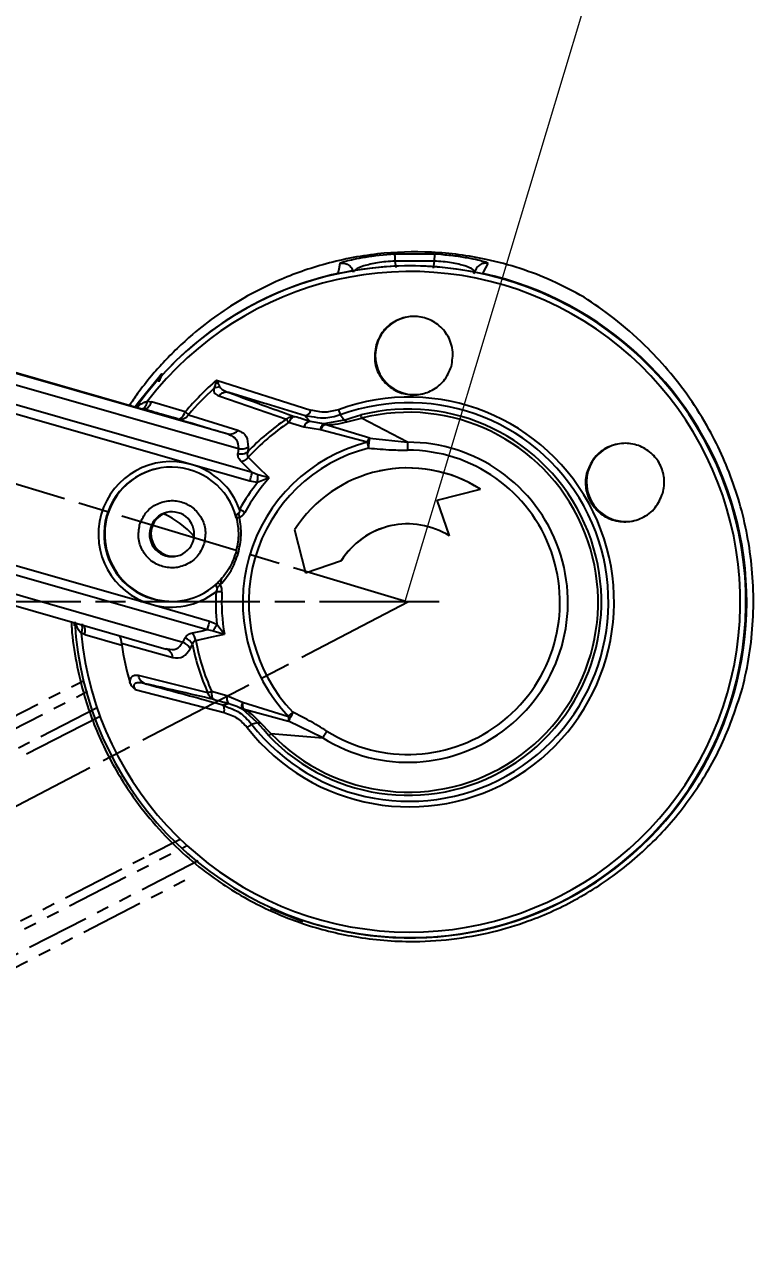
# Model space of a CAD drawing. Header units: millimetres. Extents: x 1846 to 4892, y 508 to 2661.
# Drawn here: x 4602.2 to 4675.4, y 1182.7 to 1305.4 of the extents above; entities that cross this region are included whole.
import ezdxf

# ---------------------------------------------------------------- set-up
doc = ezdxf.new("R2010")
doc.units = ezdxf.units.MM
doc.linetypes.add('AM_ISO08W050', pattern=[18, 12, -1.5, 3, -1.5])
doc.linetypes.add('PHANTOM', pattern=[12.7, 6.35, -1.27, 1.27, -1.27, 1.27, -1.27])
for name, color, linetype, lineweight in [('AM_5', 3, 'Continuous', 25), ('AM_7', 4, 'AM_ISO08W050', 25), ('标注', 3, 'Continuous', 13)]:
    doc.layers.add(name, color=color, linetype=linetype, lineweight=lineweight)
doc.styles.add('SLDTEXTSTYLE1', font='txt.shx', dxfattribs={"width": 0.7, "bigfont": 'gbcbig.shx'})
doc.dimstyles.new('SLDDIMSTYLE12$0', dxfattribs={"dimtxt": 12, "dimasz": 10, "dimexe": 0, "dimexo": 0.0625, "dimgap": 0.875, "dimtad": 1, "dimdec": 1, "dimlfac": 1.8, "dimrnd": 1e-09, "dimzin": 12, "dimdsep": 46, "dimtxsty": 'SLDTEXTSTYLE1', "dimcen": 0.09, "dimdle": 8.16, "dimclrd": 3, "dimclre": 3, "dimadec": 0, "dimazin": 3, "dimtfac": 1, "dimtdec": 1, "dimtofl": 0, "dimtmove": 0, "dimatfit": 3, "dimfxl": 0, "dimfrac": 2, "dimtolj": 1, "dimlwd": 5, "dimlwe": 5, "dimarcsym": 0})
doc.dimstyles.new('SLDDIMSTYLE12$2', dxfattribs={"dimtxt": 12, "dimasz": 10, "dimexe": 0, "dimexo": 0.0625, "dimgap": 0.875, "dimtad": 1, "dimdec": 1, "dimlfac": 1.8, "dimrnd": 1e-09, "dimzin": 12, "dimdsep": 46, "dimtxsty": 'SLDTEXTSTYLE1', "dimcen": 0.09, "dimdle": 8.16, "dimclrd": 3, "dimclre": 3, "dimadec": 0, "dimazin": 3, "dimtfac": 1, "dimtdec": 1, "dimtofl": 0, "dimtmove": 0, "dimatfit": 3, "dimfxl": 0, "dimfrac": 2, "dimtolj": 1, "dimlwd": 5, "dimlwe": 5, "dimarcsym": 0})

# ---------------------------------------------------------------- blocks, each defined once
blk = doc.blocks.new('*D73')
at = {"layer": 'Defpoints', "color": 0, "transparency": 16777216}
for p in [(4336.43, 1339.01), (4358.64, 1257.21), (4640.7, 1247.37), (4640.7, 1247.37), (4359.09, 1100.6)]:
    blk.add_point(p, dxfattribs=at)
at = {"layer": '标注', "color": 3, "linetype": 'Continuous', "lineweight": 5, "transparency": 16777216}
blk.add_arc((4640.7, 1247.37), 282.23, 165.2686, 205.498, dxfattribs=at)
at = {"layer": '标注', "color": 3, "transparency": 16777216}
for points in [[(4366.14, 1319.59), (4369.35, 1318.69), (4370.46, 1328.76)], [(4387.45, 1126.62), (4384.47, 1125.13), (4390.42, 1116.93)]]:
    blk.add_solid(points, dxfattribs=at)
at = {"layer": '标注', "color": 0, "transparency": 16777216, "insert": (4365.67, 1220.4), "char_height": 10, "attachment_point": 5, "rotation": 275.601, "style": 'SLDTEXTSTYLE1'}
blk.add_mtext('\\A1;60%%D', dxfattribs=at)
blk = doc.blocks.new('*D74')
at = {"layer": 'AM_5', "color": 3, "lineweight": 5, "transparency": 16777216}
blk.add_line((4390.14, 1247.4), (4388.68, 1247.4), dxfattribs=at)
at = {"layer": 'AM_5', "color": 3, "linetype": 'Continuous', "lineweight": 5, "transparency": 16777216}
blk.add_arc((4640.6, 1247.4), 251.91, 165.5129, 177.7254, dxfattribs=at)
at = {"layer": 'AM_5', "color": 3, "transparency": 16777216}
for points in [[(4395.09, 1310.87), (4398.3, 1309.97), (4399.39, 1320.05)], [(4390.55, 1257.37), (4387.22, 1257.43), (4388.68, 1247.4)]]:
    blk.add_solid(points, dxfattribs=at)
at = {"layer": 'Defpoints', "color": 0, "transparency": 16777216}
for p in [(4336.43, 1339.01), (4393.46, 1296.22), (4390.2, 1247.4), (4640.7, 1247.37), (4643.85, 1247.4)]:
    blk.add_point(p, dxfattribs=at)
at = {"layer": 'AM_5', "color": 0, "transparency": 16777216, "insert": (4384.57, 1285.12), "char_height": 12, "attachment_point": 5, "rotation": 81.6192, "style": 'SLDTEXTSTYLE1'}
blk.add_mtext('\\A1;15%%D', dxfattribs=at)
blk = doc.blocks.new('*D55')
at = {"layer": 'AM_5', "color": 3, "linetype": 'Continuous', "lineweight": 5, "transparency": 16777216}
for p, q in [((4403.77, 1319.97), (4421.2, 1377.83)), ((4648.62, 1309.33), (4430.77, 1374.95))]:
    blk.add_line(p, q, dxfattribs=at)
at = {"layer": 'AM_5', "color": 3, "lineweight": 5, "transparency": 16777216}
blk.add_line((4640.44, 1247.49), (4658.2, 1306.45), dxfattribs=at)
at = {"layer": 'AM_5', "color": 3, "transparency": 16777216}
for points in [[(4431.25, 1376.54), (4430.29, 1373.35), (4421.2, 1377.83)], [(4649.1, 1310.93), (4648.14, 1307.74), (4658.2, 1306.45)]]:
    blk.add_solid(points, dxfattribs=at)
at = {"layer": 'Defpoints', "color": 0, "transparency": 16777216}
for p in [(4421.2, 1377.83), (4403.75, 1319.91), (4640.42, 1247.43)]:
    blk.add_point(p, dxfattribs=at)
at = {"layer": 'AM_5', "color": 0, "transparency": 16777216, "insert": (4541.68, 1348.72), "char_height": 12, "attachment_point": 5, "rotation": 343.2384, "style": 'SLDTEXTSTYLE1'}
blk.add_mtext('\\A1;225', dxfattribs=at)

msp = doc.modelspace()

# ---------------------------------------------------------------- linework, layer by layer
at = {"color": 7, "linetype": 'Continuous', "lineweight": 25}
for p, q in [((4639.386, 1282.35), (4637.457, 1282.174)), ((4643.408, 1282.35), (4639.386, 1282.35)), ((4644.03, 1282.307), (4643.408, 1282.35)), ((4633.946, 1281.463), (4633.882, 1281.423)), ((4643.354, 1281.655), (4639.419, 1281.655)), ((4639.419, 1281.655), (4639.505, 1280.997)), ((4643.354, 1281.656), (4643.27, 1280.948)), ((4648.789, 1281.423), (4648.558, 1281.533)), ((4633.849, 1280.417), (4633.833, 1280.414)), ((4637.595, 1273.254), (4637.528, 1273.24)), ((4598.477, 1270.04), (4623.688, 1262.81)), ((4598.82, 1271.129), (4622.615, 1264.305)), ((4614.113, 1266.759), (4598.85, 1271.135)), ((4621.495, 1269.698), (4621.398, 1269.34)), ((4621.495, 1269.698), (4630.978, 1266.681)), ((4621.495, 1269.698), (4621.648, 1269.403)), ((4625.082, 1260.408), (4597.924, 1268.197)), ((4614.575, 1267.595), (4614.964, 1267.515)), ((4621.728, 1268.11), (4628.515, 1265.774)), ((4618.955, 1261.227), (4597.672, 1267.33)), ((4613.511, 1266.931), (4613.527, 1266.979)), ((4614.005, 1266.816), (4614.2, 1266.777)), ((4614.2, 1266.777), (4614.113, 1266.759)), ((4618.352, 1266.512), (4614.964, 1267.515)), ((4630.403, 1266.099), (4626.466, 1267.301)), ((4617.603, 1265.792), (4617.894, 1265.706)), ((4618.692, 1266.219), (4623.644, 1264.668)), ((4630.261, 1264.983), (4628.74, 1265.427)), ((4631.046, 1266.017), (4630.403, 1266.099)), ((4632.274, 1265.297), (4630.886, 1265.551)), ((4634.302, 1265.665), (4632.274, 1265.297)), ((4636.882, 1263.856), (4632.364, 1265.226)), ((4634.302, 1265.665), (4633.929, 1266.194)), ((4634.302, 1265.665), (4635.138, 1265.928)), ((4634.59, 1265.514), (4636.053, 1265.874)), ((4635.138, 1265.928), (4635.98, 1266.192)), ((4640.689, 1263.452), (4636.053, 1265.874)), ((4622.615, 1264.305), (4622.743, 1264.219)), ((4622.615, 1264.305), (4622.886, 1264.273)), ((4622.869, 1264.276), (4622.851, 1264.22)), ((4631.954, 1264.708), (4630.261, 1264.983)), ((4636.622, 1263.446), (4631.954, 1264.708)), ((4623.688, 1262.81), (4623.64, 1262.31)), ((4624.663, 1262.969), (4624.627, 1262.481)), ((4636.882, 1263.856), (4640.689, 1263.452)), ((4625.082, 1260.408), (4623.994, 1261.477)), ((4624.83, 1259.542), (4618.955, 1261.227)), ((4625.646, 1260.178), (4625.082, 1260.408)), ((4637.874, 1260.57), (4637.863, 1260.567)), ((4658.809, 1260.506), (4658.72, 1260.487)), ((4625.621, 1259.411), (4624.83, 1259.542)), ((4626.797, 1259.875), (4625.621, 1259.411)), ((4626.797, 1259.875), (4625.646, 1260.178)), ((4643.648, 1257.643), (4647.998, 1258.728)), ((4643.659, 1257.645), (4648.009, 1258.73)), ((4648.009, 1258.73), (4647.998, 1258.728)), ((4643.659, 1257.645), (4643.648, 1257.643)), ((4644.889, 1254.039), (4643.648, 1257.643)), ((4644.9, 1254.042), (4643.659, 1257.645)), ((4610.457, 1256.06), (4610.524, 1256.074)), ((4623.473, 1255.942), (4623.507, 1255.863)), ((4623.709, 1256.3), (4623.815, 1255.897)), ((4614.85, 1254.834), (4614.995, 1254.865)), ((4629.344, 1254.666), (4630.429, 1250.315)), ((4593.641, 1253.272), (4614.925, 1247.169)), ((4644.9, 1254.042), (4644.889, 1254.039)), ((4593.397, 1252.408), (4620.556, 1244.62)), ((4618.107, 1243.345), (4592.895, 1250.575)), ((4630.429, 1250.315), (4634.033, 1251.556)), ((4630.44, 1250.318), (4634.044, 1251.559)), ((4634.044, 1251.559), (4634.033, 1251.556)), ((4592.619, 1249.501), (4616.427, 1242.673)), ((4630.44, 1250.318), (4630.429, 1250.315)), ((4621.87, 1249.113), (4621.567, 1248.828)), ((4614.925, 1247.169), (4620.799, 1245.484)), ((4607.168, 1245.402), (4607.195, 1244.994)), ((4608.258, 1244.128), (4607.886, 1244.268)), ((4620.556, 1244.62), (4621.155, 1244.515)), ((4620.799, 1245.484), (4621.539, 1245.176)), ((4621.155, 1244.515), (4622.29, 1244.157)), ((4621.539, 1245.176), (4622.29, 1244.157)), ((4608.258, 1244.128), (4611.975, 1243.076)), ((4611.959, 1243.269), (4617.096, 1241.829)), ((4618.107, 1243.345), (4618.33, 1243.789)), ((4618.849, 1242.692), (4619.075, 1243.119)), ((4616.413, 1242.677), (4616.579, 1242.68)), ((4616.671, 1242.619), (4616.653, 1242.564)), ((4620.628, 1238.266), (4613.668, 1240)), ((4613.319, 1238.619), (4622.264, 1236.288)), ((4621.001, 1238.437), (4622.524, 1238.001)), ((4622.167, 1237.006), (4622.082, 1237.079)), ((4622.082, 1237.079), (4622.606, 1236.836)), ((4622.524, 1238.001), (4624.105, 1237.33)), ((4624.105, 1237.33), (4628.726, 1235.91)), ((4673.389, 1238.119), (4673.373, 1238.116)), ((4609.8, 1235.899), (4608.04, 1234.996)), ((4625.593, 1235.291), (4624.066, 1236.669)), ((4624.179, 1236.679), (4628.731, 1235.429)), ((4625.02, 1235.124), (4625.593, 1235.291)), ((4626.206, 1234.577), (4625.593, 1235.291)), ((4626.966, 1234.181), (4625.916, 1235.261)), ((4626.737, 1233.957), (4626.206, 1234.577)), ((4632.173, 1233.751), (4628.731, 1235.429)), ((4626.966, 1234.181), (4632.173, 1233.751)), ((4614.721, 1221.986), (4617.831, 1223.583)), ((4626.924, 1216.587), (4630.156, 1215.305)), ((4630.166, 1215.433), (4630.163, 1215.427)), ((4648.031, 1214.424), (4648.047, 1214.427))]:
    msp.add_line(p, q, dxfattribs=at)
at = {"color": 7, "linetype": 'PHANTOM', "lineweight": 25}
for p, q in [((4586.582, 1228.438), (4608.602, 1239.745)), ((4587.076, 1227.409), (4608.922, 1238.626)), ((4609.495, 1236.757), (4587.935, 1225.686)), ((4608.04, 1234.996), (4588.344, 1224.882)), ((4595.438, 1211.076), (4618.525, 1222.93)), ((4595.024, 1211.872), (4614.721, 1221.986)), ((4619.658, 1221.376), (4596.327, 1209.396)), ((4596.86, 1208.423), (4618.893, 1219.736))]:
    msp.add_line(p, q, dxfattribs=at)
at = {"color": 7, "linetype": 'Continuous', "lineweight": 25, "flags": 128}
for points in [[(4633.882, 1281.423), (4633.776, 1280.857), (4633.694, 1280.413)], [(4648.257, 1280.412), (4648.555, 1280.978), (4648.789, 1281.423)], [(4633.951, 1280.439), (4633.917, 1280.439), (4633.694, 1280.413)], [(4647.573, 1280.886), (4647.332, 1280.429), (4647.312, 1280.391)], [(4615.984, 1270.323), (4613.619, 1267.427), (4613.253, 1266.916)], [(4616.06, 1270.236), (4616.018, 1270.284), (4615.984, 1270.323)], [(4617.604, 1265.792), (4617.695, 1265.784), (4617.793, 1265.807), (4617.895, 1265.861), (4617.997, 1265.944), (4618.096, 1266.054), (4618.19, 1266.189), (4618.277, 1266.343), (4618.352, 1266.512)], [(4626.797, 1259.875), (4625.617, 1261.031), (4624.689, 1261.94)], [(4619.069, 1244.299), (4619.902, 1244.479), (4620.556, 1244.62)], [(4619.413, 1243.541), (4621.025, 1243.887), (4622.29, 1244.157)], [(4630.163, 1215.427), (4630.159, 1215.358), (4630.156, 1215.305)]]:
    msp.add_lwpolyline(points, dxfattribs=at)
at = {"color": 7, "linetype": 'Continuous', "lineweight": 25}
for centre, radius, start, end in [((4640.932, 1247.419), 33.749, 343.99795, 144.37216), ((4640.947, 1247.422), 33.75, 343.99967, 102.14019), ((4640.923, 1247.418), 33.187, 185.44631, 142.55572), ((4640.975, 1247.431), 33.776, 102.44988, 137.53256), ((4640.975, 1247.429), 33.778, 251.33315, 77.54961), ((4641.38, 1272.169), 3.937, 102.14289, 164.00219), ((4641.38, 1272.169), 3.937, 163.99967, 282.14019), ((4640.902, 1247.414), 29.55, 131.05303, 139.73783), ((4640.897, 1247.413), 29.098, 132.57575, 139.73778), ((4621.829, 1267.76), 1.245, 89.51081, 119.80629), ((4621.942, 1267.719), 1.71, 99.92431, 108.57758), ((4640.85, 1247.402), 20.585, 217.80792, 110.19454), ((4591.828, 1235.403), 40.882, 48.9186, 49.54784), ((4640.841, 1247.4), 20.025, 217.80792, 110.19454), ((4640.754, 1247.381), 19.408, 223.76375, 104.2387), ((4640.746, 1247.379), 19.081, 223.76387, 104.23864), ((4630.207, 1266.868), 0.793, 284.25693, 346.38415), ((4617.846, 1266.775), 1.013, 256.13749, 326.65871), ((4640.751, 1247.382), 22.091, 123.62673, 136.87996), ((4640.747, 1247.381), 21.676, 123.6355, 137.80261), ((4656.37, 1283.634), 33.09, 212.6677, 213.38343), ((4631.018, 1264.776), 0.785, 99.68998, 164.75306), ((4633.036, 1264.272), 1.166, 125.1911, 158.08506), ((4640.716, 1247.372), 16.587, 104.28896, 223.71352), ((4640.714, 1247.372), 15.988, 104.28897, 223.71351), ((4640.716, 1247.373), 16.079, 237.90451, 90.09862), ((4638.007, 1262.853), 1.507, 138.28952, 156.79982), ((4729.631, 1286.532), 95.831, 193.93929, 194.29763), ((4662.594, 1259.421), 3.937, 102.14289, 164.00219), ((4616.94, 1254.198), 7.312, 74.0024, 254.00006), ((4640.713, 1247.372), 15.284, 237.90204, 90.10104), ((4616.946, 1254.199), 6.75, 14.63064, 164.00143), ((4617.013, 1254.214), 6.75, 102.1429, 164.00218), ((4616.94, 1254.198), 7.312, 19.98893, 73.99815), ((4640.702, 1247.371), 13.499, 57.28113, 147.28505), ((4640.713, 1247.373), 13.499, 57.2812, 102.14227), ((4662.594, 1259.421), 3.937, 163.99967, 282.14019), ((4640.731, 1247.376), 19.317, 141.46177, 151.14852), ((4640.729, 1247.376), 18.717, 138.10256, 151.14854), ((4553.752, 1129.501), 145.215, 60.91799, 61.15396), ((4616.946, 1254.199), 6.75, 163.9984, 313.36529), ((4617.013, 1254.213), 6.75, 163.99975, 282.14011), ((4617.013, 1254.213), 2.25, 343.99745, 164.00009), ((4617.158, 1254.245), 2.25, 104.03604, 164.00205), ((4612.551, 1248.192), 8.855, 40.83204, 65.81779), ((4617.013, 1254.213), 2.25, 163.99745, 344.00009), ((4617.158, 1254.245), 2.25, 163.99943, 280.24751), ((4640.702, 1247.37), 7.874, 57.88144, 147.88541), ((4640.713, 1247.372), 7.874, 102.14271, 147.88527), ((4616.94, 1254.197), 7.312, 253.99862, 308.0114), ((4640.732, 1247.376), 19.318, 176.85372, 186.53999), ((4640.73, 1247.375), 18.719, 176.85373, 189.89901), ((4640.932, 1247.418), 33.748, 183.43897, 344.001), ((4617.719, 1243.229), 1.723, 10.4509, 38.42547), ((4640.903, 1247.413), 29.252, 188.52543, 195.91771), ((4617.896, 1242.557), 1.307, 25.50508, 70.60837), ((4640.754, 1247.381), 22.093, 191.12072, 204.365), ((4640.749, 1247.38), 21.678, 190.19887, 204.3629), ((4679.834, 1108.866), 142.302, 114.42078, 114.58603), ((4640.948, 1247.42), 33.748, 282.14308, 344.002), ((4630.18, 1235.684), 1.471, 171.18744, 190.00395), ((4754.618, 1105.077), 181.565, 133.70869, 133.89737), ((4681.748, 1210.706), 58.497, 154.02865, 154.99957)]:
    msp.add_arc(centre, radius, start, end, dxfattribs=at)
for points, knots in [([(4658.422, 1278.025), (4657.366, 1278.595), (4655.335, 1279.691), (4652.021, 1280.952), (4648.016, 1282.047), (4643.163, 1282.69), (4637.54, 1282.508), (4633.084, 1281.621), (4629.735, 1280.537), (4627.056, 1279.448), (4624.307, 1278.034), (4621.542, 1276.257), (4619.334, 1274.538), (4617.534, 1272.904), (4616.161, 1271.504), (4614.838, 1269.994), (4613.706, 1268.571), (4613.023, 1267.546), (4612.757, 1267.147)], [0, 0, 0, 0, 0.0716141, 0.1376427, 0.2038002, 0.3043716, 0.402157, 0.5046925, 0.5521038, 0.6009821, 0.6712151, 0.7340966, 0.7994339, 0.8433201, 0.8852981, 0.9222529, 0.9697109, 1, 1, 1, 1]), ([(4639.386, 1282.35), (4639.386, 1282.338), (4639.386, 1282.314), (4639.392, 1282.163), (4639.403, 1281.942), (4639.414, 1281.75), (4639.419, 1281.655)], [0, 0, 0, 0, 0.244843, 0.5001263, 0.7553423, 1, 1, 1, 1]), ([(4643.408, 1282.35), (4643.406, 1282.338), (4643.402, 1282.314), (4643.389, 1282.163), (4643.373, 1281.945), (4643.361, 1281.751), (4643.355, 1281.656)], [0, 0, 0, 0, 0.2506754, 0.4980464, 0.7510697, 1, 1, 1, 1]), ([(4648.558, 1281.533), (4648.383, 1281.585), (4648.039, 1281.69), (4647.017, 1281.915), (4645.684, 1282.147), (4644.578, 1282.254), (4644.03, 1282.307)], [0, 0, 0, 0, 0.2491031, 0.4901997, 0.7472817, 1, 1, 1, 1]), ([(4633.882, 1281.423), (4634.052, 1281.438), (4634.39, 1281.467), (4634.822, 1281.241), (4635.117, 1280.913), (4635.192, 1280.657), (4635.23, 1280.529)], [0, 0, 0, 0, 0.2799949, 0.5581407, 0.7800037, 1, 1, 1, 1]), ([(4637.457, 1282.174), (4636.995, 1282.109), (4636.06, 1281.978), (4635.018, 1281.761), (4634.254, 1281.572), (4634.05, 1281.499), (4633.946, 1281.463)], [0, 0, 0, 0, 0.2467046, 0.4997683, 0.7468748, 1, 1, 1, 1]), ([(4639.419, 1281.656), (4639.116, 1281.638), (4638.509, 1281.604), (4637.653, 1281.487), (4636.896, 1281.336), (4636.062, 1281.106), (4635.351, 1280.801), (4635.271, 1280.621), (4635.23, 1280.529)], [0, 0, 0, 0, 0.1216848, 0.2436394, 0.3665866, 0.4908705, 0.7427966, 1, 1, 1, 1]), ([(4647.441, 1280.529), (4647.413, 1280.62), (4647.358, 1280.8), (4646.678, 1281.105), (4645.862, 1281.335), (4645.116, 1281.487), (4644.265, 1281.605), (4643.658, 1281.639), (4643.355, 1281.656)], [0, 0, 0, 0, 0.25669183, 0.50843056, 0.63281467, 0.75589912, 0.87804396, 1, 1, 1, 1]), ([(4648.789, 1281.423), (4648.715, 1281.435), (4648.566, 1281.459), (4648.339, 1281.437), (4648.121, 1281.374), (4647.921, 1281.268), (4647.748, 1281.124), (4647.631, 1280.993), (4647.587, 1280.904), (4647.577, 1280.884)], [0, 0, 0, 0, 0.1570011, 0.3172009, 0.4773885, 0.6343544, 0.7913438, 0.9515396, 1, 1, 1, 1]), ([(4674.334, 1238.731), (4674.584, 1239.84), (4675.084, 1242.057), (4675.429, 1245.521), (4675.455, 1249.001), (4675.138, 1252.439), (4674.504, 1255.771), (4673.582, 1258.952), (4672.404, 1261.957), (4670.888, 1265.003), (4669.016, 1267.991), (4666.826, 1270.808), (4664.244, 1273.551), (4661.315, 1276.08), (4659.401, 1277.367), (4658.422, 1278.025)], [0, 0, 0, 0, 0.0627951, 0.1255982, 0.1880794, 0.2505771, 0.3126556, 0.3746993, 0.4372762, 0.5009385, 0.5820109, 0.6649965, 0.7507977, 0.8724761, 1, 1, 1, 1]), ([(4645.086, 1271.066), (4645.178, 1271.619), (4645.357, 1272.701), (4644.851, 1274.037), (4644.188, 1274.895), (4643.597, 1275.403), (4642.935, 1275.777), (4642.23, 1276.014), (4641.502, 1276.113), (4640.773, 1276.078), (4640.056, 1275.908), (4639.141, 1275.499), (4638.112, 1274.646), (4637.729, 1273.723), (4637.528, 1273.24)], [0, 0, 0, 0, 0.1454096, 0.2843678, 0.3500183, 0.4113214, 0.4701235, 0.5269841, 0.5816264, 0.6365696, 0.6922624, 0.749136, 0.868448, 1, 1, 1, 1]), ([(4637.528, 1273.24), (4637.439, 1272.682), (4637.26, 1271.566), (4637.865, 1270.005), (4638.81, 1269.007), (4639.729, 1268.506), (4640.423, 1268.283), (4641.131, 1268.192), (4641.833, 1268.228), (4642.523, 1268.388), (4643.432, 1268.781), (4644.48, 1269.625), (4644.876, 1270.567), (4645.086, 1271.066)], [0, 0, 0, 0, 0.1426319, 0.2854821, 0.4161443, 0.4747377, 0.529504, 0.5816768, 0.6338546, 0.6858561, 0.7410149, 0.8625746, 1, 1, 1, 1]), ([(4615.984, 1270.323), (4615.929, 1270.256), (4615.822, 1270.125), (4615.725, 1269.893), (4615.683, 1269.694), (4615.692, 1269.574), (4615.696, 1269.537)], [0, 0, 0, 0, 0.3001412, 0.5845824, 0.8690123, 1, 1, 1, 1]), ([(4616.06, 1270.236), (4616.009, 1270.171), (4615.904, 1270.04), (4615.812, 1269.833), (4615.792, 1269.695), (4615.784, 1269.641)], [0, 0, 0, 0, 0.3723099, 0.7541245, 1, 1, 1, 1]), ([(4621.21, 1268.84), (4621.209, 1268.75), (4621.205, 1268.556), (4621.362, 1268.286), (4621.583, 1268.18), (4621.728, 1268.11)], [0, 0, 0, 0, 0.2320046, 0.4979825, 1, 1, 1, 1]), ([(4621.398, 1269.34), (4621.364, 1269.236), (4621.306, 1269.058), (4621.239, 1268.904), (4621.21, 1268.84)], [0, 0, 0, 0, 0.5830316, 1, 1, 1, 1]), ([(4621.84, 1269.005), (4621.81, 1269.07), (4621.754, 1269.192), (4621.681, 1269.336), (4621.648, 1269.403)], [0, 0, 0, 0, 0.5364801, 1, 1, 1, 1]), ([(4621.84, 1269.005), (4621.878, 1268.948), (4621.964, 1268.819), (4622.261, 1268.624), (4622.542, 1268.518), (4622.731, 1268.447)], [0, 0, 0, 0, 0.2031095, 0.4647797, 1, 1, 1, 1]), ([(4613.527, 1266.979), (4613.702, 1267.131), (4614.009, 1267.399), (4614.404, 1267.536), (4614.575, 1267.595)], [0, 0, 0, 0, 0.5684211, 1, 1, 1, 1]), ([(4614.005, 1266.816), (4614.06, 1266.822), (4614.172, 1266.834), (4614.338, 1267.001), (4614.483, 1267.26), (4614.545, 1267.485), (4614.575, 1267.595)], [0, 0, 0, 0, 0.2432266, 0.5000017, 0.7567759, 1, 1, 1, 1]), ([(4622.731, 1268.447), (4622.645, 1268.462), (4622.47, 1268.492), (4622.196, 1268.437), (4621.937, 1268.314), (4621.797, 1268.177), (4621.728, 1268.11)], [0, 0, 0, 0, 0.2454954, 0.5, 0.7545047, 1, 1, 1, 1]), ([(4622.731, 1268.447), (4623.985, 1267.984), (4626.138, 1267.189), (4628.432, 1266.358), (4629.391, 1266.01)], [0, 0, 0, 0, 0.5820752, 1, 1, 1, 1]), ([(4626.466, 1267.301), (4626.382, 1267.326), (4625.12, 1267.712), (4623.885, 1268.092), (4622.731, 1268.447)], [0, 0, 0, 0, 0.0662016, 1, 1, 1, 1]), ([(4614.2, 1266.777), (4614.262, 1266.773), (4614.389, 1266.764), (4614.605, 1266.916), (4614.811, 1267.172), (4614.914, 1267.403), (4614.964, 1267.515)], [0, 0, 0, 0, 0.2423334, 0.4999392, 0.757578, 1, 1, 1, 1]), ([(4617.603, 1265.792), (4616.962, 1265.978), (4615.826, 1266.307), (4614.694, 1266.635), (4614.2, 1266.777)], [0, 0, 0, 0, 0.5642907, 1, 1, 1, 1]), ([(4633.744, 1266.721), (4633.304, 1266.605), (4632.356, 1266.353), (4631.459, 1266.567), (4630.978, 1266.681)], [0, 0, 0, 0, 0.4644483, 1, 1, 1, 1]), ([(4617.894, 1265.706), (4618.748, 1265.452), (4620.301, 1264.991), (4621.896, 1264.518), (4622.615, 1264.305)], [0, 0, 0, 0, 0.5495061, 1, 1, 1, 1]), ([(4629.391, 1266.01), (4629.339, 1266.012), (4629.269, 1266.013), (4629.156, 1265.957), (4629.041, 1265.871), (4628.889, 1265.701), (4628.79, 1265.519), (4628.74, 1265.427)], [0, 0, 0, 0, 0.2498451, 0.3419699, 0.5003268, 0.7501647, 1, 1, 1, 1]), ([(4630.886, 1265.551), (4630.61, 1265.636), (4630.11, 1265.789), (4629.613, 1265.942), (4629.391, 1266.01)], [0, 0, 0, 0, 0.5530907, 1, 1, 1, 1]), ([(4630.886, 1265.551), (4630.795, 1265.653), (4630.633, 1265.837), (4630.473, 1266.019), (4630.403, 1266.099)], [0, 0, 0, 0, 0.5617548, 1, 1, 1, 1]), ([(4633.929, 1266.194), (4633.368, 1266.031), (4632.396, 1265.749), (4631.447, 1265.937), (4631.046, 1266.017)], [0, 0, 0, 0, 0.5775061, 1, 1, 1, 1]), ([(4631.954, 1264.708), (4631.974, 1264.79), (4632.015, 1264.954), (4632.095, 1265.138), (4632.174, 1265.249), (4632.234, 1265.288), (4632.264, 1265.296), (4632.273, 1265.297), (4632.274, 1265.298)], [0, 0, 0, 0, 0.2498824, 0.4997694, 0.7496604, 0.9255481, 0.9908934, 1, 1, 1, 1]), ([(4632.364, 1265.226), (4632.364, 1265.226), (4632.364, 1265.226), (4632.364, 1265.226), (4632.364, 1265.226), (4632.35, 1265.245), (4632.322, 1265.279), (4632.291, 1265.291), (4632.274, 1265.298)], [0, 0, 0, 0, 0.0000335, 0.000106, 0.0003683, 0.001362, 0.4820163, 1, 1, 1, 1]), ([(4632.364, 1265.226), (4632.493, 1265.221), (4632.847, 1265.209), (4633.6, 1265.254), (4634.202, 1265.412), (4634.59, 1265.514)], [0, 0, 0, 0, 0.1685681, 0.4640042, 1, 1, 1, 1]), ([(4634.302, 1265.665), (4634.345, 1265.663), (4634.43, 1265.659), (4634.537, 1265.562), (4634.59, 1265.514)], [0, 0, 0, 0, 0.5021576, 1, 1, 1, 1]), ([(4622.743, 1264.219), (4623.034, 1264.089), (4623.61, 1263.831), (4623.662, 1263.148), (4623.688, 1262.81)], [0, 0, 0, 0, 0.504897, 1, 1, 1, 1]), ([(4622.886, 1264.273), (4622.981, 1264.285), (4623.171, 1264.309), (4623.437, 1264.45), (4623.576, 1264.597), (4623.644, 1264.668)], [0, 0, 0, 0, 0.3395659, 0.6771788, 1, 1, 1, 1]), ([(4623.644, 1264.668), (4623.982, 1264.503), (4624.607, 1264.196), (4624.646, 1263.356), (4624.663, 1262.969)], [0, 0, 0, 0, 0.5395057, 1, 1, 1, 1]), ([(4623.688, 1262.81), (4623.772, 1262.797), (4623.942, 1262.77), (4624.202, 1262.789), (4624.453, 1262.851), (4624.593, 1262.93), (4624.663, 1262.969)], [0, 0, 0, 0, 0.2424888, 0.4944094, 0.7492399, 1, 1, 1, 1]), ([(4636.768, 1262.865), (4636.78, 1262.95), (4636.804, 1263.126), (4636.819, 1263.392), (4636.866, 1263.66), (4636.876, 1263.787), (4636.882, 1263.856)], [0, 0, 0, 0, 0.2100867, 0.4354712, 0.6954439, 1, 1, 1, 1]), ([(4636.768, 1262.865), (4637.545, 1262.794), (4638.849, 1262.674), (4640.158, 1262.661), (4640.686, 1262.656)], [0, 0, 0, 0, 0.5961974, 1, 1, 1, 1]), ([(4666.321, 1258.323), (4666.379, 1258.572), (4666.492, 1259.06), (4666.479, 1259.823), (4666.334, 1260.554), (4666.057, 1261.234), (4665.663, 1261.847), (4664.985, 1262.567), (4663.864, 1263.221), (4662.3, 1263.445), (4660.734, 1263.032), (4659.391, 1262.037), (4658.94, 1260.997), (4658.72, 1260.487)], [0, 0, 0, 0, 0.0608535, 0.1193328, 0.1758288, 0.2307749, 0.2847904, 0.339989, 0.4550176, 0.579343, 0.7165648, 0.8612718, 1, 1, 1, 1]), ([(4623.64, 1262.31), (4623.726, 1262.297), (4623.901, 1262.27), (4624.167, 1262.293), (4624.418, 1262.36), (4624.558, 1262.441), (4624.627, 1262.481)], [0, 0, 0, 0, 0.2465031, 0.5000051, 0.7535045, 1, 1, 1, 1]), ([(4623.994, 1261.477), (4623.885, 1261.607), (4623.653, 1261.883), (4623.645, 1262.162), (4623.64, 1262.31)], [0, 0, 0, 0, 0.471381, 1, 1, 1, 1]), ([(4624.689, 1261.94), (4624.636, 1261.888), (4624.529, 1261.782), (4624.351, 1261.65), (4624.169, 1261.542), (4624.052, 1261.499), (4623.994, 1261.477)], [0, 0, 0, 0, 0.2474529, 0.4999677, 0.7524992, 1, 1, 1, 1]), ([(4624.627, 1262.481), (4624.598, 1262.378), (4624.558, 1262.232), (4624.607, 1262.045), (4624.662, 1261.974), (4624.689, 1261.94)], [0, 0, 0, 0, 0.5578773, 0.7889784, 1, 1, 1, 1]), ([(4658.72, 1260.487), (4658.661, 1260.232), (4658.548, 1259.745), (4658.562, 1258.985), (4658.703, 1258.269), (4658.97, 1257.603), (4659.349, 1257.002), (4660.002, 1256.287), (4661.107, 1255.615), (4662.673, 1255.358), (4664.27, 1255.755), (4665.645, 1256.761), (4666.102, 1257.817), (4666.321, 1258.323)], [0, 0, 0, 0, 0.06397863, 0.1218211, 0.17743232, 0.23069626, 0.2827302, 0.33609245, 0.449634, 0.58030579, 0.7241629, 0.86755986, 1, 1, 1, 1]), ([(4625.621, 1259.411), (4625.623, 1259.482), (4625.627, 1259.624), (4625.634, 1259.828), (4625.64, 1260.018), (4625.644, 1260.125), (4625.646, 1260.178)], [0, 0, 0, 0, 0.250968, 0.5042543, 0.7553572, 1, 1, 1, 1]), ([(4623.812, 1256.697), (4623.808, 1256.613), (4623.804, 1256.494), (4623.767, 1256.367), (4623.736, 1256.317), (4623.718, 1256.305), (4623.709, 1256.3)], [0, 0, 0, 0, 0.5873569, 0.8346977, 0.9249512, 1, 1, 1, 1]), ([(4623.476, 1255.904), (4623.591, 1255.302), (4623.808, 1254.155), (4623.548, 1252.922), (4623.425, 1252.336)], [0, 0, 0, 0, 0.5248896, 1, 1, 1, 1]), ([(4623.709, 1256.3), (4623.668, 1256.277), (4623.583, 1256.232), (4623.498, 1256.13), (4623.455, 1256.023), (4623.469, 1255.942), (4623.476, 1255.904)], [0, 0, 0, 0, 0.2175002, 0.4456339, 0.7453176, 1, 1, 1, 1]), ([(4623.815, 1255.897), (4623.771, 1255.886), (4623.68, 1255.864), (4623.57, 1255.855), (4623.497, 1255.859), (4623.483, 1255.89), (4623.476, 1255.904)], [0, 0, 0, 0, 0.2175407, 0.446787, 0.7432095, 1, 1, 1, 1]), ([(4623.673, 1252.263), (4623.806, 1252.88), (4624.074, 1254.119), (4623.901, 1255.303), (4623.815, 1255.897)], [0, 0, 0, 0, 0.4984638, 1, 1, 1, 1]), ([(4624.335, 1256.408), (4624.268, 1256.301), (4624.166, 1256.138), (4623.978, 1255.969), (4623.868, 1255.92), (4623.815, 1255.897)], [0, 0, 0, 0, 0.4918514, 0.7535128, 1, 1, 1, 1]), ([(4623.425, 1252.336), (4623.219, 1251.775), (4622.787, 1250.592), (4621.996, 1249.739), (4621.58, 1249.292)], [0, 0, 0, 0, 0.4752705, 1, 1, 1, 1]), ([(4621.87, 1249.113), (4622.26, 1249.572), (4623.032, 1250.48), (4623.461, 1251.672), (4623.673, 1252.263)], [0, 0, 0, 0, 0.5045108, 1, 1, 1, 1]), ([(4623.673, 1252.263), (4623.637, 1252.274), (4623.563, 1252.295), (4623.484, 1252.318), (4623.433, 1252.333), (4623.428, 1252.335), (4623.425, 1252.336)], [0, 0, 0, 0, 0.2492627, 0.5044271, 0.7572703, 1, 1, 1, 1]), ([(4621.567, 1248.828), (4621.545, 1248.867), (4621.5, 1248.946), (4621.478, 1249.067), (4621.497, 1249.192), (4621.551, 1249.256), (4621.58, 1249.292)], [0, 0, 0, 0, 0.2051839, 0.4197613, 0.6800214, 1, 1, 1, 1]), ([(4621.87, 1249.113), (4621.837, 1249.147), (4621.768, 1249.219), (4621.686, 1249.282), (4621.618, 1249.311), (4621.594, 1249.299), (4621.58, 1249.292)], [0, 0, 0, 0, 0.2283661, 0.4781223, 0.7150622, 1, 1, 1, 1]), ([(4621.951, 1249.216), (4621.946, 1249.287), (4621.932, 1249.513), (4622.003, 1249.73), (4622.051, 1249.88)], [0, 0, 0, 0, 0.3105302, 1, 1, 1, 1]), ([(4621.443, 1248.436), (4621.484, 1248.508), (4621.543, 1248.612), (4621.58, 1248.739), (4621.58, 1248.799), (4621.571, 1248.819), (4621.567, 1248.828)], [0, 0, 0, 0, 0.5788982, 0.8325061, 0.9242536, 1, 1, 1, 1]), ([(4622.04, 1248.403), (4622.04, 1248.527), (4622.04, 1248.719), (4621.971, 1248.963), (4621.903, 1249.064), (4621.87, 1249.113)], [0, 0, 0, 0, 0.4836103, 0.7508269, 1, 1, 1, 1]), ([(4606.926, 1245.398), (4606.932, 1245.191), (4606.97, 1243.837), (4607.378, 1241.321), (4608.314, 1237.321), (4610.027, 1232.849), (4612.443, 1228.64), (4615.07, 1225.213), (4617.609, 1222.556), (4620.196, 1220.374), (4622.724, 1218.612), (4625.139, 1217.211), (4627.557, 1216.061), (4630.786, 1214.81), (4635.185, 1213.655), (4640.324, 1213.173), (4645.089, 1213.433), (4649.095, 1214.152), (4653.382, 1215.447), (4657.906, 1217.512), (4662.533, 1220.609), (4666.611, 1224.417), (4669.994, 1228.8), (4672.678, 1233.611), (4673.783, 1237.026), (4674.334, 1238.731)], [0, 0, 0, 0, 0.00690461, 0.0451883, 0.08283495, 0.13974833, 0.19650273, 0.2340919, 0.27350438, 0.30976804, 0.3380985, 0.36810574, 0.39538295, 0.42019079, 0.47424837, 0.53427599, 0.57764847, 0.62021225, 0.65871271, 0.71468253, 0.77202122, 0.82888477, 0.88558838, 0.94288579, 1, 1, 1, 1]), ([(4607.886, 1244.268), (4607.768, 1244.417), (4607.507, 1244.746), (4607.39, 1245.137), (4607.326, 1245.351)], [0, 0, 0, 0, 0.4544713, 1, 1, 1, 1]), ([(4607.814, 1245.222), (4607.857, 1245.189), (4607.945, 1245.123), (4607.999, 1244.897), (4607.987, 1244.603), (4607.919, 1244.378), (4607.886, 1244.268)], [0, 0, 0, 0, 0.2407228, 0.4965557, 0.7542523, 1, 1, 1, 1]), ([(4608.258, 1244.128), (4608.275, 1244.249), (4608.31, 1244.499), (4608.271, 1244.823), (4608.167, 1245.064), (4608.054, 1245.121), (4607.999, 1245.149)], [0, 0, 0, 0, 0.2424241, 0.5000639, 0.757669, 1, 1, 1, 1]), ([(4618.33, 1243.789), (4618.422, 1243.922), (4618.581, 1244.151), (4618.925, 1244.256), (4619.069, 1244.299)], [0, 0, 0, 0, 0.5822537, 1, 1, 1, 1]), ([(4621.539, 1245.176), (4621.504, 1245.115), (4621.433, 1244.994), (4621.331, 1244.819), (4621.235, 1244.654), (4621.182, 1244.561), (4621.155, 1244.515)], [0, 0, 0, 0, 0.2477926, 0.5000002, 0.7522078, 1, 1, 1, 1]), ([(4611.959, 1243.269), (4611.95, 1243.371), (4611.933, 1243.588), (4611.815, 1243.866), (4611.686, 1243.99), (4611.624, 1244.051)], [0, 0, 0, 0, 0.31238, 0.6677205, 1, 1, 1, 1]), ([(4611.959, 1243.269), (4611.96, 1243.234), (4611.962, 1243.171), (4611.971, 1243.105), (4611.975, 1243.076)], [0, 0, 0, 0, 0.5485339, 1, 1, 1, 1]), ([(4616.579, 1242.68), (4616.888, 1242.633), (4617.506, 1242.537), (4617.907, 1243.076), (4618.107, 1243.345)], [0, 0, 0, 0, 0.5010464, 1, 1, 1, 1]), ([(4618.849, 1242.692), (4618.811, 1242.762), (4618.733, 1242.905), (4618.554, 1243.09), (4618.344, 1243.245), (4618.185, 1243.312), (4618.107, 1243.345)], [0, 0, 0, 0, 0.2507607, 0.5055916, 0.7575122, 1, 1, 1, 1]), ([(4619.413, 1243.541), (4619.368, 1243.524), (4619.272, 1243.488), (4619.142, 1243.349), (4619.102, 1243.21), (4619.075, 1243.119)], [0, 0, 0, 0, 0.2413974, 0.5018091, 1, 1, 1, 1]), ([(4616.662, 1242.562), (4616.662, 1242.562), (4616.593, 1242.625), (4616.503, 1242.651), (4616.413, 1242.677)], [0, 0, 0, 0, 0.006595, 1, 1, 1, 1]), ([(4617.096, 1241.829), (4617.076, 1241.925), (4617.035, 1242.123), (4616.884, 1242.381), (4616.736, 1242.501), (4616.662, 1242.562)], [0, 0, 0, 0, 0.3235264, 0.6618766, 1, 1, 1, 1]), ([(4617.096, 1241.829), (4617.467, 1241.783), (4618.156, 1241.698), (4618.631, 1242.378), (4618.849, 1242.692)], [0, 0, 0, 0, 0.5390753, 1, 1, 1, 1]), ([(4613.668, 1240), (4613.525, 1240.02), (4613.27, 1240.058), (4612.994, 1239.91), (4612.831, 1239.683), (4612.792, 1239.483), (4612.773, 1239.39)], [0, 0, 0, 0, 0.37521, 0.6669858, 0.8447724, 1, 1, 1, 1]), ([(4613.319, 1238.619), (4613.188, 1238.732), (4612.947, 1238.939), (4612.828, 1239.248), (4612.773, 1239.39)], [0, 0, 0, 0, 0.5416834, 1, 1, 1, 1]), ([(4614.342, 1239.186), (4614.26, 1239.219), (4614.095, 1239.285), (4613.892, 1239.475), (4613.738, 1239.717), (4613.691, 1239.906), (4613.668, 1240)], [0, 0, 0, 0, 0.2454954, 0.5, 0.7545046, 1, 1, 1, 1]), ([(4614.342, 1239.186), (4614.158, 1239.226), (4613.844, 1239.294), (4613.502, 1239.284), (4613.322, 1239.22), (4613.238, 1239.158), (4613.185, 1239.076), (4613.17, 1238.968), (4613.195, 1238.851), (4613.246, 1238.733), (4613.293, 1238.659), (4613.319, 1238.619)], [0, 0, 0, 0, 0.3392548, 0.5783472, 0.6635743, 0.7304267, 0.7889961, 0.8436092, 0.8910481, 0.9412032, 1, 1, 1, 1]), ([(4614.342, 1239.186), (4615.819, 1238.785), (4618.373, 1238.092), (4620.982, 1237.379), (4622.082, 1237.079)], [0, 0, 0, 0, 0.5786818, 1, 1, 1, 1]), ([(4621.247, 1237.605), (4619.974, 1237.9), (4617.607, 1238.446), (4615.373, 1238.952), (4614.342, 1239.186)], [0, 0, 0, 0, 0.53796346, 1, 1, 1, 1]), ([(4621.247, 1237.606), (4621.176, 1237.633), (4621.036, 1237.688), (4620.859, 1237.84), (4620.714, 1238.032), (4620.657, 1238.188), (4620.628, 1238.266)], [0, 0, 0, 0, 0.249989, 0.5000113, 0.7500081, 1, 1, 1, 1]), ([(4621.247, 1237.605), (4621.531, 1237.528), (4622.033, 1237.392), (4622.538, 1237.255), (4622.756, 1237.196)], [0, 0, 0, 0, 0.5669451, 1, 1, 1, 1]), ([(4622.082, 1237.079), (4622.207, 1237.101), (4622.43, 1237.14), (4622.656, 1237.179), (4622.756, 1237.196)], [0, 0, 0, 0, 0.5582261, 1, 1, 1, 1]), ([(4622.264, 1236.288), (4622.272, 1236.386), (4622.289, 1236.585), (4622.257, 1236.823), (4622.214, 1236.969), (4622.173, 1237.002), (4622.167, 1237.006)], [0, 0, 0, 0, 0.3058422, 0.6271066, 0.9505017, 1, 1, 1, 1]), ([(4622.524, 1238.001), (4622.518, 1237.902), (4622.507, 1237.701), (4622.549, 1237.453), (4622.631, 1237.269), (4622.715, 1237.22), (4622.756, 1237.196)], [0, 0, 0, 0, 0.2446171, 0.4999989, 0.7553814, 1, 1, 1, 1]), ([(4622.756, 1237.196), (4623.012, 1237.119), (4623.453, 1236.986), (4623.885, 1236.762), (4624.066, 1236.669)], [0, 0, 0, 0, 0.5802265, 1, 1, 1, 1]), ([(4624.105, 1237.331), (4624.079, 1237.251), (4624.026, 1237.091), (4623.997, 1236.894), (4624.006, 1236.761), (4624.036, 1236.699), (4624.056, 1236.677), (4624.063, 1236.671), (4624.065, 1236.67), (4624.066, 1236.669)], [0, 0, 0, 0, 0.2498868, 0.4997726, 0.7496574, 0.9252916, 0.9752659, 0.9907836, 1, 1, 1, 1]), ([(4624.105, 1237.33), (4624.097, 1237.195), (4624.081, 1236.923), (4624.147, 1236.76), (4624.18, 1236.679)], [0, 0, 0, 0, 0.50000164, 1, 1, 1, 1]), ([(4622.264, 1236.288), (4622.729, 1236.13), (4623.602, 1235.833), (4624.273, 1235.117), (4624.587, 1234.783)], [0, 0, 0, 0, 0.5331504, 1, 1, 1, 1]), ([(4622.606, 1236.836), (4623.008, 1236.684), (4623.936, 1236.331), (4624.628, 1235.561), (4625.02, 1235.124)], [0, 0, 0, 0, 0.43349735, 1, 1, 1, 1]), ([(4624.066, 1236.669), (4624.082, 1236.665), (4624.106, 1236.659), (4624.144, 1236.666), (4624.165, 1236.673), (4624.176, 1236.678), (4624.179, 1236.679)], [0, 0, 0, 0, 0.4977473, 0.7571245, 0.91733, 1, 1, 1, 1]), ([(4625.916, 1235.261), (4625.658, 1235.535), (4625.231, 1235.99), (4624.654, 1236.398), (4624.332, 1236.594), (4624.221, 1236.656), (4624.179, 1236.679)], [0, 0, 0, 0, 0.5043385, 0.834166, 0.9378931, 1, 1, 1, 1]), ([(4632.592, 1234.425), (4632.004, 1234.782), (4630.885, 1235.461), (4629.713, 1236.046), (4629.158, 1236.324)], [0, 0, 0, 0, 0.5256141, 1, 1, 1, 1]), ([(4625.593, 1235.291), (4625.63, 1235.269), (4625.704, 1235.225), (4625.845, 1235.249), (4625.916, 1235.261)], [0, 0, 0, 0, 0.5000001, 1, 1, 1, 1]), ([(4630.164, 1215.427), (4630.164, 1215.427), (4630.163, 1215.427), (4630.163, 1215.427), (4630.163, 1215.427)], [0, 0, 0, 0, 0.56, 1, 1, 1, 1])]:
    msp.add_open_spline(points, degree=3, knots=knots, dxfattribs=at)
for points in [[(4633.744, 1266.721), (4633.77, 1266.65), (4633.822, 1266.506), (4633.879, 1266.345), (4633.918, 1266.231), (4633.925, 1266.206), (4633.929, 1266.194)], [(4628.517, 1265.776), (4628.583, 1265.827), (4628.714, 1265.929), (4628.938, 1266.015), (4629.169, 1266.051), (4629.317, 1266.024), (4629.391, 1266.01)], [(4635.98, 1266.192), (4635.984, 1266.171), (4635.992, 1266.127), (4636.033, 1265.959), (4636.053, 1265.874)], [(4640.688, 1263.452), (4640.688, 1263.397), (4640.687, 1263.287), (4640.686, 1263.089), (4640.686, 1262.877), (4640.686, 1262.729), (4640.686, 1262.656)], [(4624.83, 1259.542), (4624.854, 1259.626), (4624.902, 1259.793), (4624.971, 1260.03), (4625.034, 1260.244), (4625.066, 1260.354), (4625.082, 1260.408)], [(4613.769, 1255.144), (4613.939, 1255.554), (4614.28, 1256.376), (4615.34, 1257.24), (4616.619, 1257.654), (4617.967, 1257.542), (4619.17, 1256.923), (4620.035, 1255.894), (4620.476, 1254.599), (4620.33, 1253.722), (4620.257, 1253.283)], [(4620.257, 1253.283), (4620.086, 1252.872), (4619.745, 1252.051), (4618.685, 1251.186), (4617.406, 1250.772), (4616.058, 1250.885), (4614.856, 1251.504), (4613.99, 1252.533), (4613.55, 1253.828), (4613.696, 1254.705), (4613.769, 1255.144)], [(4622.04, 1248.403), (4621.946, 1248.408), (4621.76, 1248.419), (4621.549, 1248.43), (4621.443, 1248.436)], [(4620.799, 1245.484), (4620.775, 1245.4), (4620.727, 1245.233), (4620.66, 1244.997), (4620.601, 1244.783), (4620.571, 1244.674), (4620.556, 1244.62)], [(4621.001, 1238.437), (4620.995, 1238.334), (4620.983, 1238.127), (4621.028, 1237.874), (4621.114, 1237.683), (4621.202, 1237.631), (4621.246, 1237.606)], [(4624.587, 1234.783), (4624.646, 1234.83), (4624.766, 1234.923), (4624.899, 1235.027), (4624.992, 1235.101), (4625.011, 1235.116), (4625.02, 1235.124)], [(4626.737, 1233.957), (4626.752, 1233.972), (4626.781, 1234.002), (4626.905, 1234.122), (4626.966, 1234.181)], [(4632.173, 1233.751), (4632.201, 1233.798), (4632.259, 1233.891), (4632.363, 1234.058), (4632.475, 1234.237), (4632.553, 1234.362), (4632.592, 1234.425)]]:
    msp.add_open_spline(points, degree=3, dxfattribs=at)
at = {"layer": 'AM_7'}
for p, q in [((4640.702, 1247.37), (4336.434, 1339.012)), ((4640.702, 1247.37), (4359.089, 1100.596)), ((4643.85, 1247.402), (4390.199, 1247.402))]:
    msp.add_line(p, q, dxfattribs=at)

# ---------------------------------------------------------------- dimensions: what is measured, and where the dimension line sits
at = {"layer": 'AM_5'}
dim = msp.add_linear_dim(base=(4421.197, 1377.83), p1=(4640.421, 1247.428), p2=(4403.752, 1319.91), angle=163.23837, text='225', dimstyle='SLDDIMSTYLE12$0', override={"dimlfac": 1, "dimpost": ''}, dxfattribs=at)
dim.commit()
dim.dimension.update_dxf_attribs({"geometry": '*D55', "text_midpoint": (4541.68, 1348.723)})
dim = msp.add_angular_dim_2l(base=(4393.459, 1296.222), line1=((4640.702, 1247.37), (4336.434, 1339.012)), line2=((4643.85, 1247.402), (4390.199, 1247.402)), text='15%%D', dimstyle='SLDDIMSTYLE12$2', override={"dimlfac": 1, "dimpost": ''}, dxfattribs=at)
dim.commit()
dim.dimension.update_dxf_attribs({"geometry": '*D74', "text_midpoint": (4384.572, 1285.121)})
at = {"layer": '标注'}
dim = msp.add_angular_dim_2l(base=(4358.642, 1257.212), line1=((4640.702, 1247.37), (4336.434, 1339.012)), line2=((4640.702, 1247.37), (4359.089, 1100.596)), text='60%%D', dimstyle='SLDDIMSTYLE12$2', override={"dimtxt": 10, "dimadec": 3, "dimtdec": 3, "dimtzin": 0}, dxfattribs=at)
dim.commit()
dim.dimension.update_dxf_attribs({"geometry": '*D73', "text_midpoint": (4359.818, 1219.824), "dimtype": 162})

doc.saveas('drawing.dxf')
